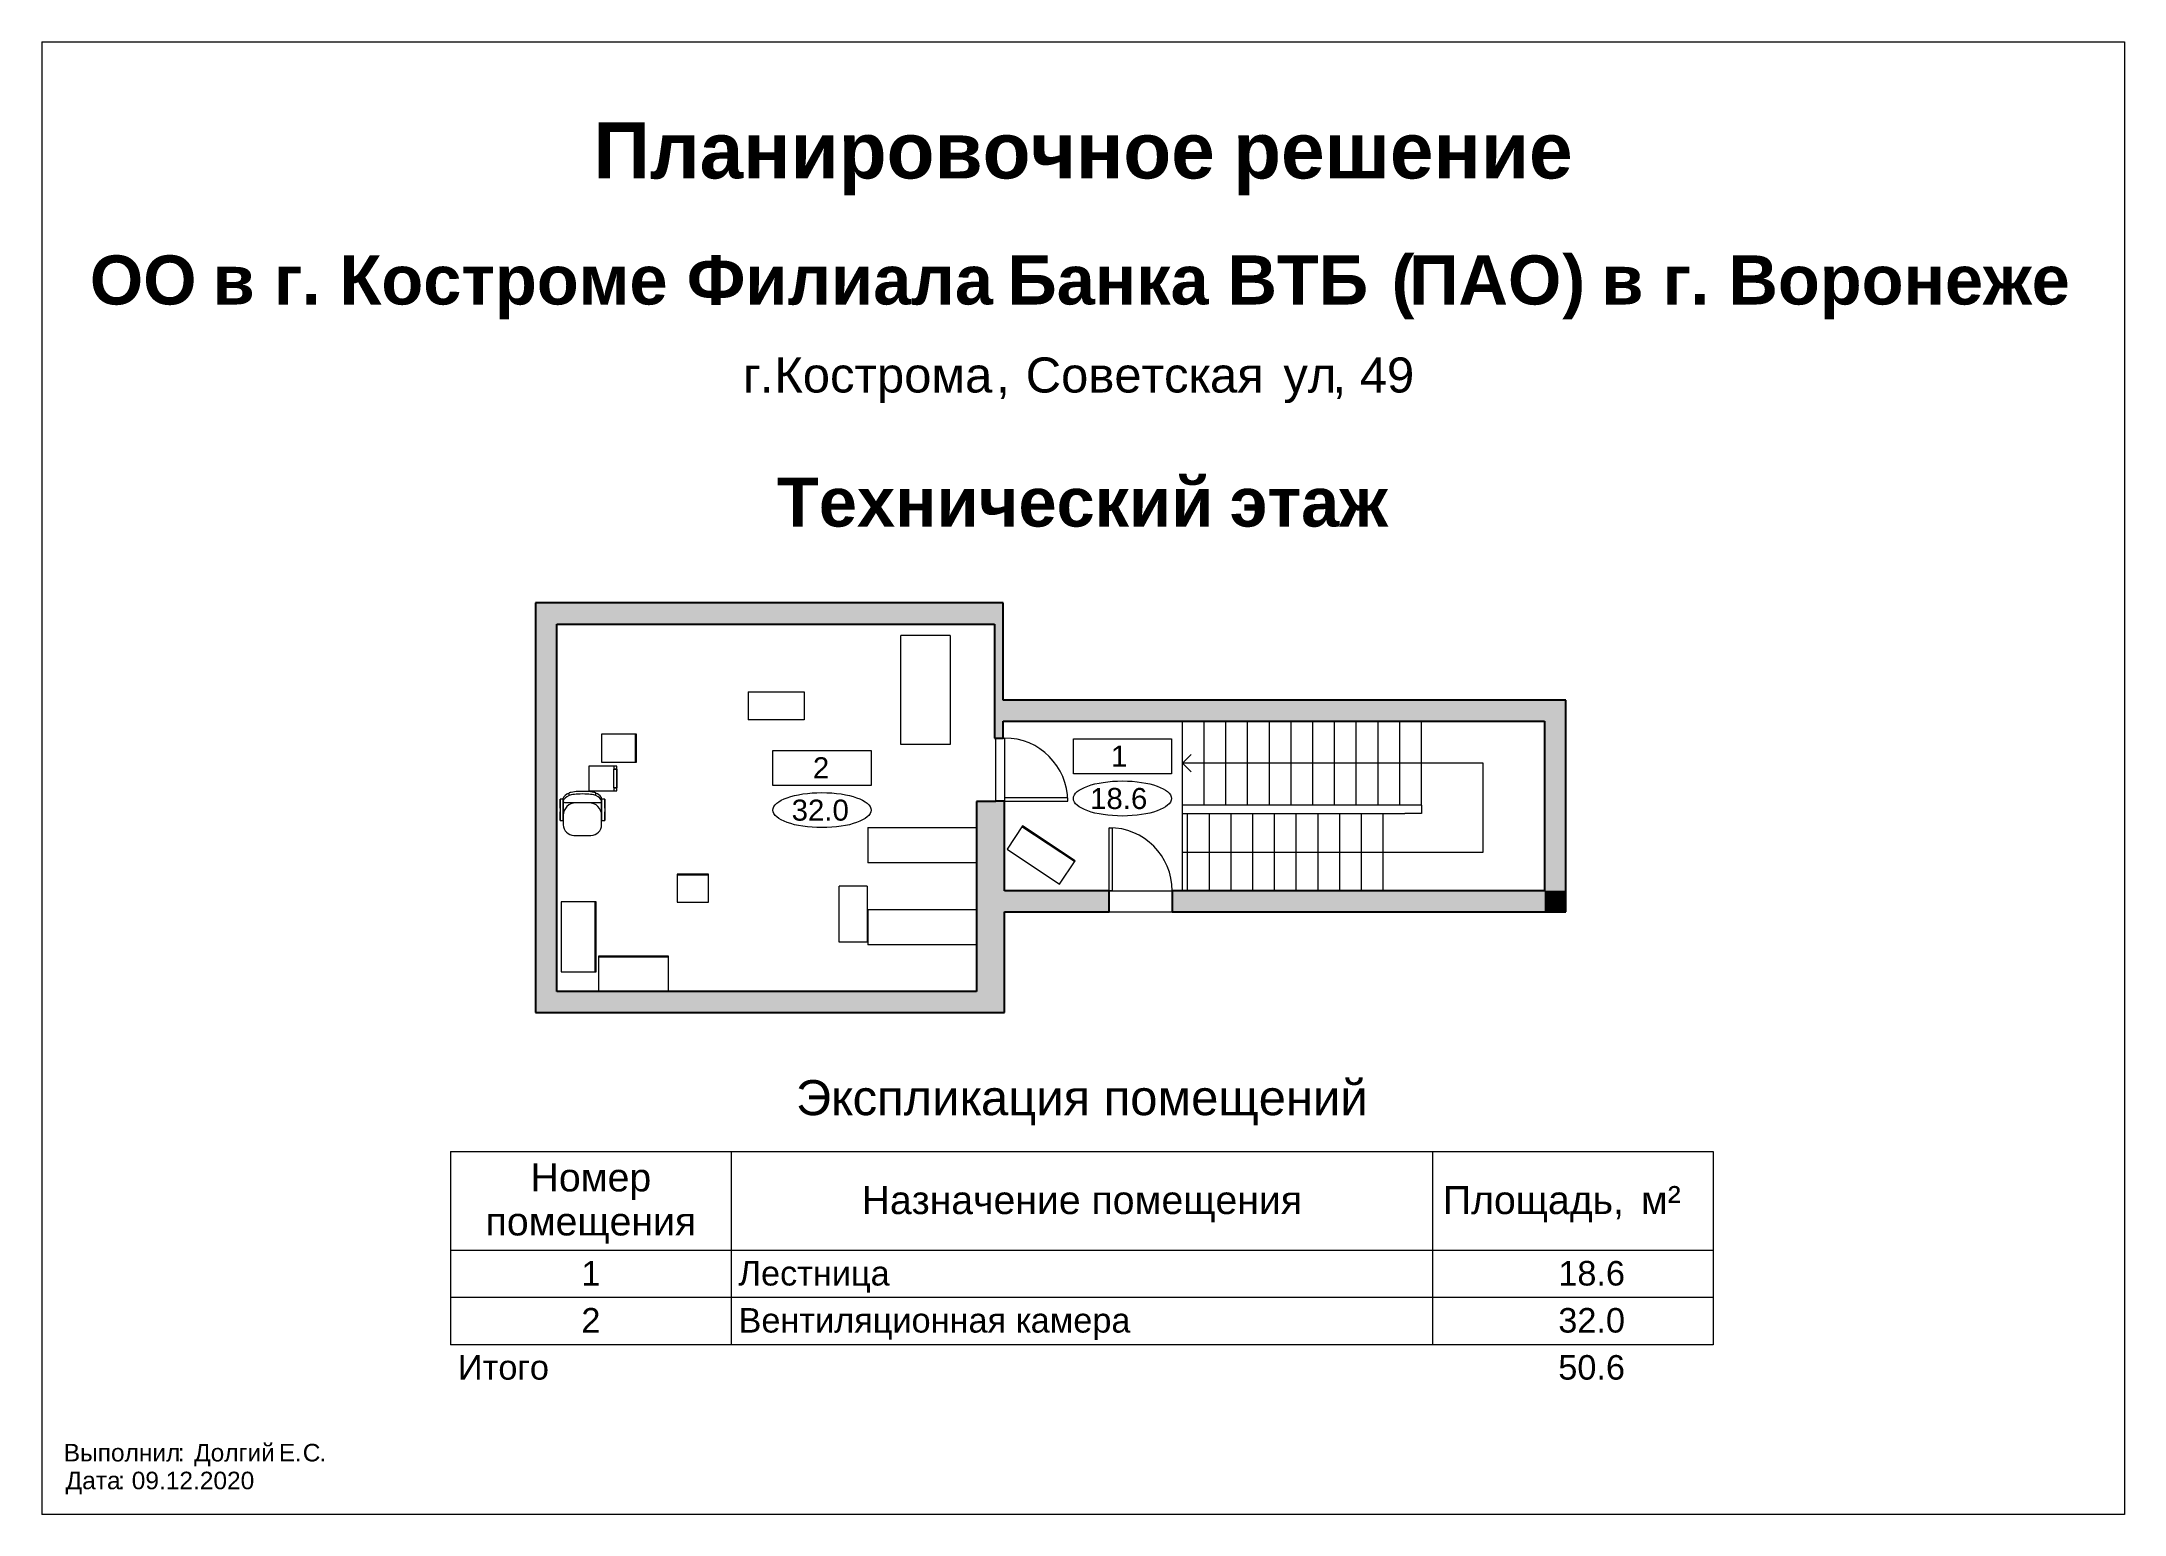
# Model space of a CAD drawing. Header units: metres. Extents: x 12585 to 42285, y 8608 to 29608.
import ezdxf

# ---------------------------------------------------------------- set-up
doc = ezdxf.new("R2010")
doc.units = ezdxf.units.M
doc.layers.add('BLOCKED', color=7, linetype='Continuous')
for name, color, linetype, lineweight in [('АР_Двери', 7, 'Continuous', 9), ('АР_Офисная мебель', 7, 'Continuous', 9), ('АР_Перекрытия', 7, 'Continuous', 9), ('АР_Полилинии', 7, 'Continuous', 9), ('АР_Стены', 7, 'Continuous', 25), ('Марки помещений', 7, 'Continuous', 9), ('Основные надписи', 7, 'Continuous', 9)]:
    doc.layers.add(name, color=color, linetype=linetype, lineweight=lineweight)
doc.layers.add('АР_Стены_Заливка', color=252, linetype='Continuous', lineweight=9, true_color=0x939598)
doc.styles.add('Arial', font='arial.ttf', dxfattribs={"height": 300})
doc.styles.add('Arial_1', font='arial.ttf', dxfattribs={"height": 2.5})
doc.styles.add('Arial_2', font='arial.ttf', dxfattribs={"height": 5})
doc.styles.add('Arial_3', font='arial.ttf', dxfattribs={"height": 4})
doc.styles.add('Arial_4', font='arial.ttf', dxfattribs={"height": 3.5})
doc.styles.add('Arial_B', font='arialbd.ttf', dxfattribs={"height": 8})
doc.styles.add('Arial_B_1', font='arialbd.ttf', dxfattribs={"height": 7})

# ---------------------------------------------------------------- blocks, each defined once
blk = doc.blocks.new('Дверь-Маятниковая-Одинарная-Щитовая - 900 x 2000 мм-1008439-ОФ_Этаж03_Экспорт_0_АР')
at = {"layer": 'АР_Двери'}
for p, q in [((405, -156.35), (450, -156.35)), ((405, -1056.35), (405, -156.35)), ((450, -156.35), (450, -1056.35)), ((450, -1056.35), (405, -1056.35))]:
    blk.add_line(p, q, dxfattribs=at)
blk.add_arc((450, -156.35), 900, 180, 270, dxfattribs=at)
blk = doc.blocks.new('Дверь-Маятниковая-Одинарная-Щитовая - 900 x 2000 мм-1008420-ОФ_Этаж03_Экспорт_0_АР')
at = {"layer": 'АР_Двери'}
for p, q in [((450, 968.85), (405, 968.85)), ((405, 968.85), (405, 68.85)), ((450, 68.85), (450, 968.85)), ((405, 68.85), (450, 68.85))]:
    blk.add_line(p, q, dxfattribs=at)
blk.add_arc((450, 68.85), 900, 90, 180, dxfattribs=at)
blk = doc.blocks.new('Стеллаж_Металл_1550 x 500')
at = {"layer": 'АР_Офисная мебель'}
for p, q in [((-775, -54.8), (775, -54.8)), ((-775, -54.8), (-775, -554.8)), ((-724.2, -54.8), (724.2, -54.8)), ((-724.2, -54.8), (724.2, -54.8)), ((-724.2, -54.8), (724.2, -54.8)), ((-724.2, -54.8), (724.2, -54.8)), ((-724.2, -54.8), (724.2, -54.8)), ((-724.2, -54.8), (724.2, -54.8)), ((775, -54.8), (775, -554.8)), ((775, -554.8), (-775, -554.8)), ((724.2, -554.8), (-724.2, -554.8)), ((724.2, -554.8), (-724.2, -554.8)), ((724.2, -554.8), (-724.2, -554.8)), ((724.2, -554.8), (-724.2, -554.8)), ((724.2, -554.8), (-724.2, -554.8)), ((724.2, -554.8), (-724.2, -554.8))]:
    blk.add_line(p, q, dxfattribs=at)
at = {"flags": 1}
for tag, p in [('Помещение', (0, 0.4)), ('Родительский_ключ', (0, 0.3)), ('Ключ', (0, 0.2)), ('Наименование', (0, 0.1))]:
    blk.add_attdef(tag, p, '', height=0.1, dxfattribs=at)
at = {"layer": 'BLOCKED', "flags": 1}
blk.add_attdef('Наименование_краткое', (0, 0), '', height=0.1, dxfattribs=at)
blk = doc.blocks.new('Стеллаж_Металл_1550 x 700')
at = {"layer": 'АР_Офисная мебель'}
for p, q in [((-775, -54.8), (775, -54.8)), ((-775, -54.8), (-775, -754.8)), ((-724.2, -54.8), (724.2, -54.8)), ((-724.2, -54.8), (724.2, -54.8)), ((-724.2, -54.8), (724.2, -54.8)), ((-724.2, -54.8), (724.2, -54.8)), ((-724.2, -54.8), (724.2, -54.8)), ((-724.2, -54.8), (724.2, -54.8)), ((775, -54.8), (775, -754.8)), ((775, -754.8), (-775, -754.8)), ((724.2, -754.8), (-724.2, -754.8)), ((724.2, -754.8), (-724.2, -754.8)), ((724.2, -754.8), (-724.2, -754.8)), ((724.2, -754.8), (-724.2, -754.8)), ((724.2, -754.8), (-724.2, -754.8)), ((724.2, -754.8), (-724.2, -754.8))]:
    blk.add_line(p, q, dxfattribs=at)
at = {"flags": 1}
for tag, p in [('Помещение', (-0.4, 0)), ('Родительский_ключ', (-0.3, 0)), ('Ключ', (-0.2, 0)), ('Наименование', (-0.1, 0))]:
    blk.add_attdef(tag, p, '', height=0.1, dxfattribs=at)
at = {"layer": 'BLOCKED', "flags": 1}
blk.add_attdef('Наименование_краткое', (0, 0), '', height=0.1, dxfattribs=at)
blk = doc.blocks.new('Шкаф_Металл_1000 х 500')
at = {"layer": 'АР_Офисная мебель'}
for p, q in [((500, 0), (-500, 0)), ((-500, 0), (-500, -500)), ((500, -500), (500, 0)), ((-500, -485), (500, -485)), ((-500, -500), (500, -500))]:
    blk.add_line(p, q, dxfattribs=at)
at = {"flags": 1}
for tag in ['Наименование', 'Ключ', 'Родительский_ключ', 'Помещение']:
    blk.add_attdef(tag, (0, 0), '', height=0.1, dxfattribs=at)
at = {"layer": 'BLOCKED', "flags": 1}
blk.add_attdef('Наименование_краткое', (0, 0), '', height=0.1, dxfattribs=at)
blk = doc.blocks.new('Тумба_Дерево_400 х 500')
at = {"layer": 'АР_Офисная мебель'}
for p, q in [((200, 0), (-200, 0)), ((-200, 0), (-200, -500)), ((200, -500), (200, 0)), ((-200, -485), (-200, -500)), ((-200, -485), (200, -485)), ((-200, -500), (200, -500)), ((-200, -500), (200, -500)), ((200, -500), (200, -485))]:
    blk.add_line(p, q, dxfattribs=at)
at = {"flags": 1}
for tag, p in [('Наименование', (0.1, 0)), ('Ключ', (0.2, 0)), ('Родительский_ключ', (0.3, 0)), ('Помещение', (0.4, 0))]:
    blk.add_attdef(tag, p, '', height=0.1, dxfattribs=at)
at = {"layer": 'BLOCKED', "flags": 1}
blk.add_attdef('Наименование_краткое', (0, 0), '', height=0.1, dxfattribs=at)
blk = doc.blocks.new('Кресло_Офис_Черный')
at = {"layer": 'АР_Офисная мебель'}
for p, q in [((-132, 68), (-177, 68)), ((-177, 19), (-177, 68)), ((-177, 68), (-177, -57)), ((-177, 52), (-177, 19)), ((-177, -57), (-177, 52)), ((-177, -184), (-177, 19)), ((-132, 129), (-132, -6)), ((-132, 68), (-132, 19)), ((-132, -57), (-132, 68)), ((-132, 52), (-132, 19)), ((-132, -57), (-132, 52)), ((-132, 19), (-132, -184)), ((262, 282), (20, 282)), ((414, -6), (414, 129)), ((458, 68), (414, 68)), ((414, 68), (414, 19)), ((414, -57), (414, 68)), ((414, 52), (414, 19)), ((414, -57), (414, 52)), ((414, 19), (414, -184)), ((458, 19), (458, 68)), ((458, 68), (458, -57)), ((458, 52), (458, 19)), ((458, -57), (458, 52)), ((458, -184), (458, 19)), ((-177, -108), (-177, -57)), ((-177, -108), (-177, -234)), ((-177, -218), (-177, -108)), ((-177, -234), (-177, -184)), ((-177, -184), (-177, -218)), ((-177, -234), (-132, -234)), ((-132, -108), (-132, -57)), ((-132, -218), (-132, -108)), ((-132, -234), (-132, -108)), ((-132, -184), (-132, -218)), ((-132, -184), (-132, -234)), ((-132, -196), (-132, -214)), ((-132, -214), (-132, -251)), ((363, -187), (-81, -187)), ((-50, -287), (-50, -324)), ((46, -184), (236, -184)), ((331, -287), (331, -324)), ((414, -108), (414, -57)), ((414, -234), (414, -108)), ((414, -218), (414, -108)), ((414, -184), (414, -234)), ((414, -184), (414, -218)), ((414, -214), (414, -196)), ((414, -214), (414, -251)), ((414, -234), (458, -234)), ((458, -108), (458, -57)), ((458, -108), (458, -234)), ((458, -218), (458, -108)), ((458, -234), (458, -184)), ((458, -184), (458, -218))]:
    blk.add_line(p, q, dxfattribs=at)
for centre, radius, start, end in [((20, 129), 152, 90, 180), ((262, 129), 152, 360, 90), ((46, -6), 178, 180, 270), ((236, -6), 178, 270, 360)]:
    blk.add_arc(centre, radius, start, end, dxfattribs=at)
for centre, major_axis, start_param, end_param in [((-81, -196), (-50.8, 0), 4.712389, 6.283185), ((1390, -200), (1524, 0), 3.192802, 3.476251), ((1390, -237), (1524, 0), 3.192802, 3.263664), ((1390, -237), (1524, 0), 3.263958, 3.476251), ((141, -275), (203, 0), 3.497014, 5.927764), ((-1108, -200), (1524, 0), 5.948527, 6.231976), ((-1108, -237), (1524, 0), 5.948527, 6.231976), ((363, -196), (50.8, 0), 0, 1.570796), ((141, -312), (203, 0), 3.497014, 5.927764)]:
    blk.add_ellipse(centre, major_axis=major_axis, ratio=0.173648, start_param=start_param, end_param=end_param, dxfattribs=at)
at = {"flags": 1}
for tag in ['Наименование', 'Ключ', 'Родительский_ключ', 'Помещение']:
    blk.add_attdef(tag, (0, 0), '', height=0.1, dxfattribs=at)
at = {"layer": 'BLOCKED', "flags": 1}
blk.add_attdef('Наименование_краткое', (0, 0), '', height=0.1, dxfattribs=at)
blk = doc.blocks.new('Стул_Дер_Условный')
at = {"layer": 'АР_Офисная мебель'}
for p, q in [((-135, 0), (-175, 0)), ((-175, 0), (-175, -40)), ((175, 0), (-175, 0)), ((-175, 0), (-175, -400)), ((-135.4, 0), (-175, 0)), ((-175, 0), (-175, -40)), ((-135, 0), (135, 0)), ((-135, 0), (135, 0)), ((-135, 0), (-135, -40)), ((-135, 0), (-135, -40)), ((-135, -40), (-135, 0)), ((135, -40), (135, 0)), ((135, -40), (135, 0)), ((175, 0), (135, 0)), ((135, 0), (135, -40)), ((175, 0), (135, 0)), ((175, -40), (175, 0)), ((175, -400), (175, 0)), ((175, -40), (175, 0)), ((-175, -40), (-135, -40)), ((135, -40), (-135, -40)), ((135, -40), (-135, -40)), ((135, -40), (175, -40)), ((-175, -350), (-175, -390)), ((-175, -400), (175, -400)), ((175, -390), (175, -350))]:
    blk.add_line(p, q, dxfattribs=at)
at = {"flags": 1}
for tag, p in [('Помещение', (-0.4, 0)), ('Родительский_ключ', (-0.3, 0)), ('Ключ', (-0.2, 0)), ('Наименование', (0, 0))]:
    blk.add_attdef(tag, p, '', height=0.1, dxfattribs=at)
at = {"layer": 'BLOCKED', "flags": 1}
blk.add_attdef('Наименование_краткое', (-0.1, 0), '', height=0.1, dxfattribs=at)
blk = doc.blocks.new('Стеллаж_Дерево_800 х 400')
at = {"layer": 'АР_Офисная мебель'}
for p, q in [((-400, -54.8), (400, -54.8)), ((-400, -54.8), (-400, -454.8)), ((-349.2, -54.8), (349.2, -54.8)), ((-349.2, -54.8), (349.2, -54.8)), ((-349.2, -54.8), (349.2, -54.8)), ((-349.2, -54.8), (349.2, -54.8)), ((-349.2, -54.8), (349.2, -54.8)), ((-349.2, -54.8), (349.2, -54.8)), ((400, -54.8), (400, -454.8)), ((400, -454.8), (-400, -454.8)), ((349.2, -454.8), (-349.2, -454.8)), ((349.2, -454.8), (-349.2, -454.8)), ((349.2, -454.8), (-349.2, -454.8)), ((349.2, -454.8), (-349.2, -454.8)), ((349.2, -454.8), (-349.2, -454.8)), ((349.2, -454.8), (-349.2, -454.8))]:
    blk.add_line(p, q, dxfattribs=at)
at = {"flags": 1}
for tag, p in [('Помещение', (-0.4, 0)), ('Родительский_ключ', (-0.3, 0)), ('Ключ', (-0.2, 0)), ('Наименование', (0, 0))]:
    blk.add_attdef(tag, p, '', height=0.1, dxfattribs=at)
at = {"layer": 'BLOCKED', "flags": 1}
blk.add_attdef('Наименование_краткое', (-0.1, 0), '', height=0.1, dxfattribs=at)
blk = doc.blocks.new('Тумба_Металл - 400 х 450-1007981-ОФ_Этаж03_Экспорт_2_Сид Хран')
at = {"layer": 'АР_Офисная мебель'}
for p, q in [((225, 0), (-225, 0)), ((-225, 0), (-225, -400)), ((225, -400), (225, 0)), ((-225, -385), (-225, -400)), ((-225, -385), (225, -385)), ((-225, -400), (225, -400)), ((-225, -400), (225, -400)), ((225, -400), (225, -385))]:
    blk.add_line(p, q, dxfattribs=at)
at = {"flags": 1}
for tag, p in [('Наименование', (0, -0.1)), ('Ключ', (0, -0.2)), ('Родительский_ключ', (0, -0.3)), ('Помещение', (0, -0.4))]:
    blk.add_attdef(tag, p, '', height=0.1, dxfattribs=at)
at = {"layer": 'BLOCKED', "flags": 1}
blk.add_attdef('Наименование_краткое', (0, 0), '', height=0.1, dxfattribs=at)
blk = doc.blocks.new('Шкаф_Металл_900 х 400')
at = {"layer": 'АР_Офисная мебель'}
for p, q in [((450, 0), (-450, 0)), ((-450, 0), (-450, -400)), ((450, -400), (450, 0)), ((-450, -385), (450, -385)), ((-450, -400), (450, -400))]:
    blk.add_line(p, q, dxfattribs=at)
at = {"flags": 1}
for tag in ['Наименование', 'Ключ', 'Родительский_ключ', 'Помещение']:
    blk.add_attdef(tag, (0, 0), '', height=0.1, dxfattribs=at)
at = {"layer": 'BLOCKED', "flags": 1}
blk.add_attdef('Наименование_краткое', (0, 0), '', height=0.1, dxfattribs=at)
blk = doc.blocks.new('Помещение_1')
at = {"layer": 'Марки помещений'}
for p, q in [((-700, -250), (-700, 250)), ((-700, 250), (700, 250)), ((700, 250), (700, -250)), ((700, -250), (-700, -250))]:
    blk.add_line(p, q, dxfattribs=at)
at = {"flags": 1}
for tag, p in [('Площадь,_кв.м.', (0, 0.5)), ('Родительский_ключ', (0, 0.4)), ('Ключ', (0, 0.3)), ('Имя', (0, 0.2)), ('Номер', (0, 0.1))]:
    blk.add_attdef(tag, p, '', height=0.1, dxfattribs=at)
at = {"layer": 'BLOCKED', "flags": 1}
blk.add_attdef('Наименование_краткое', (0, 0), '', height=0.1, dxfattribs=at)
blk = doc.blocks.new('Марка_Помещение - 14 x 5-373575-ОФ_Этаж03_Экспорт_8_Марки')
at = {"layer": 'Марки помещений'}
blk.add_ellipse((0, -6), major_axis=(-7, 0), ratio=0.357143, dxfattribs=at)
blk = doc.blocks.new('Рамка - А4-367401-г_Кострома_ Советская ул_ 49')
at = {"layer": 'Основные надписи'}
for p, q in [((-192, 61.5), (-192, -148.5)), ((-192, 61.5), (105, 61.5)), ((105, 61.5), (105, -148.5)), ((105, -148.5), (-192, -148.5))]:
    blk.add_line(p, q, dxfattribs=at)
blk = doc.blocks.new('Марка_Лист')
at = {"layer": 'Основные надписи', "char_height": 8, "attachment_point": 1, "style": 'Arial_B'}
for s, insert, width in [('Планировочное', (-69.8, -8.51), 106.7848), ('\\fArial|b1|i0|c204|p34|; ', (18.3, -8.51), 3.7679), ('решение', (21.41, -8.51), 58.2025)]:
    blk.add_mtext(s, dxfattribs=dict(at, insert=insert, width=width))

msp = doc.modelspace()

# ---------------------------------------------------------------- hatches: boundary and pattern name
at = {"layer": 'АР_Стены_Заливка'}
for points in [[(26297, 20220), (26297, 21304), (26172, 21304), (26172, 20220)], [(26297, 19678), (26297, 20220), (26172, 20220), (26172, 19678)], [(34018, 19920), (34018, 20220), (26297, 20220), (26297, 19920), (26973, 19920)], [(26317, 18775), (26317, 18778), (26192, 18778), (26192, 18775)], [(27807, 17200), (27807, 17500), (26317, 17500), (26317, 17200), (26973, 17200)], [(34018, 17200), (34018, 17500), (28707, 17500), (28707, 17200)]]:
    msp.add_hatch(color=256, dxfattribs=at).paths.add_polyline_path(points, flags=0)

# ---------------------------------------------------------------- linework, layer by layer
at = {"layer": 'АР_Перекрытия'}
for p, q in [((26297, 21604), (19629, 21604)), ((19629, 21604), (19629, 15766)), ((26297, 20220), (26297, 21604)), ((29115, 20220), (26297, 20220)), ((30615, 20220), (29115, 20220)), ((34318, 20220), (30615, 20220)), ((34318, 17200), (34318, 20220)), ((28852, 17500), (28852, 19920)), ((28852, 19920), (34018, 19920)), ((28852, 18720), (28852, 19920)), ((29162, 19920), (28852, 19920)), ((29472, 19920), (29162, 19920)), ((29162, 18720), (29162, 19920)), ((29162, 18720), (29162, 19920)), ((29782, 19920), (29472, 19920)), ((29472, 18720), (29472, 19920)), ((29472, 18720), (29472, 19920)), ((30092, 19920), (29782, 19920)), ((29782, 18720), (29782, 19920)), ((29782, 18720), (29782, 19920)), ((30402, 19920), (30092, 19920)), ((30092, 18720), (30092, 19920)), ((30092, 18720), (30092, 19920)), ((30712, 19920), (30402, 19920)), ((30402, 18720), (30402, 19920)), ((30402, 18720), (30402, 19920)), ((31022, 19920), (30712, 19920)), ((30712, 18720), (30712, 19920)), ((30712, 18720), (30712, 19920)), ((31332, 19920), (31022, 19920)), ((31022, 18720), (31022, 19920)), ((31022, 18720), (31022, 19920)), ((31642, 19920), (31332, 19920)), ((31332, 18720), (31332, 19920)), ((31332, 18720), (31332, 19920)), ((31952, 19920), (31642, 19920)), ((31642, 18720), (31642, 19920)), ((31642, 18720), (31642, 19920)), ((32262, 19920), (31952, 19920)), ((31952, 18720), (31952, 19920)), ((31952, 18720), (31952, 19920)), ((34018, 19920), (32262, 19920)), ((32262, 18720), (32262, 19920)), ((32262, 18720), (32262, 19920)), ((34018, 19920), (34018, 17500)), ((34018, 17500), (34018, 19920)), ((28852, 19320), (28977, 19445)), ((29162, 19320), (28852, 19320)), ((28852, 19320), (28977, 19195)), ((29472, 19320), (29162, 19320)), ((29782, 19320), (29472, 19320)), ((30092, 19320), (29782, 19320)), ((30402, 19320), (30092, 19320)), ((30712, 19320), (30402, 19320)), ((31022, 19320), (30712, 19320)), ((31332, 19320), (31022, 19320)), ((31642, 19320), (31332, 19320)), ((31952, 19320), (31642, 19320)), ((32262, 19320), (31952, 19320)), ((33140, 19320), (32262, 19320)), ((33140, 18050), (33140, 19320)), ((29162, 18720), (28852, 18720)), ((29472, 18720), (29162, 18720)), ((29782, 18720), (29472, 18720)), ((30092, 18720), (29782, 18720)), ((30402, 18720), (30092, 18720)), ((30712, 18720), (30402, 18720)), ((31022, 18720), (30712, 18720)), ((31332, 18720), (31022, 18720)), ((31642, 18720), (31332, 18720)), ((31952, 18720), (31642, 18720)), ((32262, 18720), (31952, 18720)), ((32262, 18720), (32262, 18600)), ((28852, 18600), (28922, 18600)), ((28922, 18600), (29232, 18600)), ((28922, 18600), (28922, 17500)), ((28922, 18600), (28922, 17500)), ((29232, 18600), (29542, 18600)), ((29232, 18600), (29232, 17500)), ((29232, 18600), (29232, 17500)), ((29542, 18600), (29852, 18600)), ((29542, 18600), (29542, 17500)), ((29542, 18600), (29542, 17500)), ((29852, 18600), (30162, 18600)), ((29852, 18600), (29852, 17500)), ((29852, 18600), (29852, 17500)), ((30162, 18600), (30472, 18600)), ((30162, 18600), (30162, 17500)), ((30162, 18600), (30162, 17500)), ((30472, 18600), (30782, 18600)), ((30472, 18600), (30472, 17500)), ((30472, 18600), (30472, 17500)), ((30782, 18600), (31092, 18600)), ((30782, 18600), (30782, 17500)), ((30782, 18600), (30782, 17500)), ((31092, 18600), (31402, 18600)), ((31092, 18600), (31092, 17500)), ((31092, 18600), (31092, 17500)), ((31402, 18600), (31712, 18600)), ((31402, 18600), (31402, 17500)), ((31402, 18600), (31402, 17500)), ((31712, 18600), (32022, 18600)), ((31712, 18600), (31712, 17500)), ((31712, 18600), (31712, 17500)), ((32262, 18600), (32022, 18600)), ((28852, 18050), (28922, 18050)), ((28922, 18050), (29232, 18050)), ((29232, 18050), (29542, 18050)), ((29542, 18050), (29852, 18050)), ((29852, 18050), (30162, 18050)), ((30162, 18050), (30472, 18050)), ((30472, 18050), (30782, 18050)), ((30782, 18050), (31092, 18050)), ((31092, 18050), (31402, 18050)), ((31402, 18050), (31712, 18050)), ((31712, 18050), (32022, 18050)), ((32022, 18050), (33140, 18050)), ((34018, 17500), (28852, 17500)), ((28852, 17500), (28922, 17500)), ((28922, 17500), (29232, 17500)), ((29232, 17500), (29542, 17500)), ((29542, 17500), (29852, 17500)), ((29852, 17500), (30162, 17500)), ((30162, 17500), (30472, 17500)), ((30472, 17500), (30782, 17500)), ((30782, 17500), (31092, 17500)), ((31092, 17500), (31402, 17500)), ((31402, 17500), (31712, 17500)), ((31712, 17500), (32022, 17500)), ((32022, 17500), (34018, 17500)), ((26317, 15766), (26317, 17200)), ((26317, 17200), (28707, 17200)), ((28707, 17200), (34318, 17200)), ((19629, 15766), (26317, 15766))]:
    msp.add_line(p, q, dxfattribs=at)
at = {"layer": 'АР_Полилинии', "flags": 128}
for points in [[(26172, 21304), (19929, 21304)], [(19929, 21304), (19929, 16066)], [(25917, 16066), (25917, 17350), (25917, 18775), (26192, 18775), (26192, 19678), (26172, 19678), (26172, 20070), (26172, 21304)], [(34018, 19920), (26297, 19920), (26297, 19678), (26317, 19678), (26317, 18775), (26317, 17500), (28707, 17500), (34018, 17500)], [(34018, 17500), (34018, 17500), (34018, 19920)], [(19929, 16066), (25917, 16066)]]:
    msp.add_lwpolyline(points, dxfattribs=at)
at = {"layer": 'АР_Стены'}
for p, q in [((19929, 21604), (19629, 21604)), ((19629, 21604), (19629, 15766)), ((26297, 21604), (19929, 21604)), ((26297, 21304), (26297, 21604)), ((19929, 16066), (19929, 21304)), ((19929, 21304), (26172, 21304)), ((26172, 21304), (26172, 20220)), ((26297, 20220), (26297, 21304)), ((26172, 20220), (26172, 19678)), ((34018, 20220), (26297, 20220)), ((34318, 20220), (34018, 20220)), ((34318, 17200), (34318, 20220)), ((26297, 19678), (26297, 19920)), ((26297, 19920), (34018, 19920)), ((34018, 19920), (34018, 17500)), ((26172, 19678), (26297, 19678)), ((25917, 18775), (25917, 16066)), ((26192, 18775), (25917, 18775)), ((26192, 18778), (26192, 18775)), ((26317, 18778), (26192, 18778)), ((26317, 18775), (26317, 18778)), ((26317, 17500), (26317, 18775)), ((27807, 17500), (26317, 17500)), ((27807, 17200), (27807, 17500)), ((34018, 17500), (28707, 17500)), ((28707, 17500), (28707, 17200)), ((26317, 15766), (26317, 17200)), ((26317, 17200), (27807, 17200)), ((28707, 17200), (34018, 17200)), ((34018, 17200), (34318, 17200)), ((25917, 16066), (19929, 16066)), ((19629, 15766), (19929, 15766)), ((19929, 15766), (25917, 15766)), ((25917, 15766), (26317, 15766))]:
    msp.add_line(p, q, dxfattribs=at)
at = {"layer": 'АР_Стены_Заливка', "linetype": 'Continuous'}
for points in [[(19629, 21604), (19929, 15766), (19629, 21604), (19629, 15766)], [(19629, 21604), (19929, 21604), (19629, 21604), (19929, 15766)], [(19929, 21604), (26297, 21304), (19929, 21604), (19929, 21304)], [(19929, 21604), (26297, 21604), (19929, 21604), (26297, 21304)], [(34018, 20220), (34318, 17500), (34018, 20220), (34018, 17500)], [(34018, 20220), (34318, 20220), (34018, 20220), (34318, 17500)], [(25917, 18775), (26317, 15766), (25917, 18775), (25917, 15766)], [(25917, 18775), (26317, 18775), (25917, 18775), (26317, 15766)], [(34018, 17500), (34318, 17200), (34018, 17500), (34018, 17200)], [(34018, 17500), (34318, 17500), (34018, 17500), (34318, 17200)], [(19929, 16066), (25917, 15766), (19929, 16066), (19929, 15766)], [(19929, 16066), (25917, 16066), (19929, 16066), (25917, 15766)]]:
    msp.add_solid(points, dxfattribs=at)
at = {"layer": 'Основные надписи'}
for p, q in [((18417, 13782), (18417, 12369)), ((18417, 13782), (36419, 13782)), ((22417, 13782), (22417, 12369)), ((32419, 13782), (32419, 12369)), ((36419, 13782), (36419, 12369)), ((22417, 12369), (18417, 12369)), ((18417, 12369), (18417, 11698)), ((32419, 12369), (22417, 12369)), ((22417, 12369), (22417, 11698)), ((35269, 12369), (32419, 12369)), ((32419, 12369), (32419, 11698)), ((36419, 12369), (35269, 12369)), ((36419, 12369), (36419, 11698)), ((22417, 11698), (18417, 11698)), ((18417, 11698), (18417, 11027)), ((32419, 11698), (22417, 11698)), ((22417, 11698), (22417, 11027)), ((35269, 11698), (32419, 11698)), ((32419, 11698), (32419, 11027)), ((36419, 11698), (35269, 11698)), ((36419, 11698), (36419, 11027)), ((22417, 11027), (18417, 11027)), ((32419, 11027), (22417, 11027)), ((35269, 11027), (32419, 11027)), ((36419, 11027), (35269, 11027))]:
    msp.add_line(p, q, dxfattribs=at)

# ---------------------------------------------------------------- block references
at = {"layer": 'АР_Двери'}
for name, p, rotation in [('Дверь-Маятниковая-Одинарная-Щитовая - 900 x 2000 мм-1008420-ОФ_Этаж03_Экспорт_0_АР', (26248, 19228), 269.9999999999999), ('Дверь-Маятниковая-Одинарная-Щитовая - 900 x 2000 мм-1008439-ОФ_Этаж03_Экспорт_0_АР', (28257, 17343), 180)]:
    msp.add_blockref(name, p, dxfattribs=dict(at, rotation=rotation))
at = {"layer": 'АР_Офисная мебель'}
for name, p, rotation in [('Стеллаж_Металл_1550 x 700', (25594, 20363), 269.9999999999983), ('Тумба_Дерево_400 х 500', (20569, 19532), 89.99999999999996), ('Стул_Дер_Условный', (20786, 19101), 270.0000000000001), ('Кресло_Офис_Черный', (20438, 18570), 180), ('Шкаф_Металл_900 х 400', (26726, 17843), 146.4567690419988), ('Тумба_Металл - 400 х 450-1007981-ОФ_Этаж03_Экспорт_2_Сид Хран', (21870, 17339), 180), ('Стеллаж_Дерево_800 х 400', (24413, 17166), 269.9999999999981), ('Шкаф_Металл_1000 х 500', (19991, 16844), 90), ('Шкаф_Металл_1000 х 500', (21025, 16066), 180)]:
    msp.add_blockref(name, p, dxfattribs=dict(at, rotation=rotation))
for name, p in [('Стеллаж_Дерево_800 х 400', (23060, 20393)), ('Стеллаж_Металл_1550 x 500', (25142, 18455)), ('Стеллаж_Металл_1550 x 500', (25142, 17286))]:
    msp.add_blockref(name, p, dxfattribs=at)
at = {"layer": 'Марки помещений'}
for p in [(27997, 19416), (23712, 19250)]:
    msp.add_blockref('Помещение_1', p, dxfattribs=at)
ref = msp.add_blockref('Марка_Помещение - 14 x 5-373575-ОФ_Этаж03_Экспорт_8_Марки', (23712, 19250), dxfattribs=dict(at, xscale=100, yscale=100, zscale=100))
ref.add_attrib('UNKNOWN0', '32.0', (23280, 18500), dxfattribs={"layer": '0', "height": 300, "style": 'Arial'})
ref.add_attrib('Номер', '2', (23583, 19104), dxfattribs={"layer": '0', "height": 300, "style": 'Arial'})
ref = msp.add_blockref('Марка_Помещение - 14 x 5-373575-ОФ_Этаж03_Экспорт_8_Марки', (27997, 19416), dxfattribs=dict(at, xscale=100, yscale=100, zscale=100))
ref.add_attrib('Площадь', '18.6', (27536, 18666), dxfattribs={"layer": '0', "height": 300, "style": 'Arial'})
ref.add_attrib('Номер', '1', (27834, 19270), dxfattribs={"layer": '0', "height": 300, "style": 'Arial'})
at = {"layer": 'Основные надписи'}
ref = msp.add_blockref('Рамка - А4-367401-г_Кострома_ Советская ул_ 49', (31785, 23458), dxfattribs=dict(at, xscale=100, yscale=100, zscale=100))
ref.add_attrib('UNKNOWN0', 'Выполнил', (12900, 9363), dxfattribs={"layer": '0', "height": 250, "style": 'Arial_1'})
ref.add_attrib('UNKNOWN1', ':', (14528, 9363), dxfattribs={"layer": '0', "height": 250, "style": 'Arial_1'})
ref.add_attrib('UNKNOWN2', 'Долгий', (14758, 9363), dxfattribs={"layer": '0', "height": 250, "style": 'Arial_1'})
ref.add_attrib('UNKNOWN3', 'Е', (15967, 9363), dxfattribs={"layer": '0', "height": 250, "style": 'Arial_1'})
ref.add_attrib('UNKNOWN4', '.', (16195, 9363), dxfattribs={"layer": '0', "height": 250, "style": 'Arial_1'})
ref.add_attrib('UNKNOWN5', 'С', (16308, 9363), dxfattribs={"layer": '0', "height": 250, "style": 'Arial_1'})
ref.add_attrib('UNKNOWN6', '.', (16545, 9363), dxfattribs={"layer": '0', "height": 250, "style": 'Arial_1'})
ref.add_attrib('UNKNOWN7', 'Дата', (12926, 8966), dxfattribs={"layer": '0', "height": 250, "style": 'Arial_1'})
ref.add_attrib('UNKNOWN8', ': 09.12.2020', (13675, 8966), dxfattribs={"layer": '0', "height": 250, "style": 'Arial_1'})
ref = msp.add_blockref('Марка_Лист', (27435, 29308), dxfattribs=dict(at, xscale=100, yscale=100, zscale=100))
ref.add_attrib('UNKNOWN0', 'ОО', (13272, 25860), dxfattribs={"layer": '0', "height": 700, "style": 'Arial_B_1'})
ref.add_attrib('UNKNOWN1', 'в', (15022, 25860), dxfattribs={"layer": '0', "height": 700, "style": 'Arial_B_1'})
ref.add_attrib('UNKNOWN2', 'г', (15895, 25860), dxfattribs={"layer": '0', "height": 700, "style": 'Arial_B_1'})
ref.add_attrib('UNKNOWN3', '.', (16293, 25860), dxfattribs={"layer": '0', "height": 700, "style": 'Arial_B_1'})
ref.add_attrib('UNKNOWN4', 'Костроме', (16832, 25860), dxfattribs={"layer": '0', "height": 700, "style": 'Arial_B_1'})
ref.add_attrib('UNKNOWN5', 'Филиала', (21785, 25860), dxfattribs={"layer": '0', "height": 700, "style": 'Arial_B_1'})
ref.add_attrib('UNKNOWN6', 'Банка', (26357, 25860), dxfattribs={"layer": '0', "height": 700, "style": 'Arial_B_1'})
ref.add_attrib('UNKNOWN7', 'ВТБ', (29495, 25860), dxfattribs={"layer": '0', "height": 700, "style": 'Arial_B_1'})
ref.add_attrib('UNKNOWN8', ' (', (31564, 25860), dxfattribs={"layer": '0', "height": 700, "style": 'Arial_B_1'})
ref.add_attrib('UNKNOWN9', 'ПАО', (32086, 25860), dxfattribs={"layer": '0', "height": 700, "style": 'Arial_B_1'})
ref.add_attrib('UNKNOWN10', ')', (34270, 25860), dxfattribs={"layer": '0', "height": 700, "style": 'Arial_B_1'})
ref.add_attrib('UNKNOWN11', 'в', (34826, 25860), dxfattribs={"layer": '0', "height": 700, "style": 'Arial_B_1'})
ref.add_attrib('UNKNOWN12', 'г', (35699, 25860), dxfattribs={"layer": '0', "height": 700, "style": 'Arial_B_1'})
ref.add_attrib('UNKNOWN13', '.', (36097, 25860), dxfattribs={"layer": '0', "height": 700, "style": 'Arial_B_1'})
ref.add_attrib('UNKNOWN14', 'Воронеже', (36638, 25860), dxfattribs={"layer": '0', "height": 700, "style": 'Arial_B_1'})
ref.add_attrib('UNKNOWN15', 'Технический', (23070, 22693), dxfattribs={"layer": '0', "height": 700, "style": 'Arial_B_1'})
ref.add_attrib('UNKNOWN16', 'этаж', (29526, 22693), dxfattribs={"layer": '0', "height": 700, "style": 'Arial_B_1'})
ref.add_attrib('UNKNOWN17', 'г', (22584, 24605), dxfattribs={"layer": '0', "height": 500, "style": 'Arial_2'})
ref.add_attrib('UNKNOWN18', '.', (22825, 24605), dxfattribs={"layer": '0', "height": 500, "style": 'Arial_2'})
ref.add_attrib('UNKNOWN19', 'Кострома', (23032, 24605), dxfattribs={"layer": '0', "height": 500, "style": 'Arial_2'})
ref.add_attrib('UNKNOWN20', ',', (26198, 24605), dxfattribs={"layer": '0', "height": 500, "style": 'Arial_2'})
ref.add_attrib('UNKNOWN21', 'Советская', (26618, 24605), dxfattribs={"layer": '0', "height": 500, "style": 'Arial_2'})
ref.add_attrib('UNKNOWN22', 'ул', (30292, 24605), dxfattribs={"layer": '0', "height": 500, "style": 'Arial_2'})
ref.add_attrib('UNKNOWN23', ', 49', (30993, 24605), dxfattribs={"layer": '0', "height": 500, "style": 'Arial_2'})

# ---------------------------------------------------------------- texts
at = {"layer": 'Основные надписи', "line_spacing_factor": 0.941778}
for s, insert, char_height, width, attachment_point, style in [('Экспликация помещений', (27418, 14800), 500, 9745.44, 2, 'Arial_2'), ('Номер\\Pпомещения', (20417, 13613), 400, 3589.53, 2, 'Arial_3'), ('Назначение помещения', (27418, 13290), 400, 7502.27, 2, 'Arial_3'), ('Площадь,', (35149, 13290), 400, 3080.24, 3, 'Arial_3'), ('м\\fArial|b0|i0|c238|p34|;²', (35389, 13290), 400, 680.69, 1, 'Arial_3'), ('\\fArial|b0|i0|c204|p34|;1', (20417, 12221), 350, 325.65, 2, 'Arial_4'), ('Лестница', (22522, 12221), 350, 2570.95, 1, 'Arial_4'), ('18.6', (35164, 12221), 350, 1139.79, 3, 'Arial_4'), ('\\fArial|b0|i0|c204|p34|;2', (20417, 11550), 350, 325.65, 2, 'Arial_4'), ('Вентиляционная камера', (22522, 11550), 350, 6680.18, 1, 'Arial_4'), ('32.0', (35164, 11550), 350, 1139.79, 3, 'Arial_4'), ('Итого', (18522, 10879), 350, 1551.14, 1, 'Arial_4'), ('50.6', (35164, 10879), 350, 1139.79, 3, 'Arial_4')]:
    msp.add_mtext(s, dxfattribs=dict(at, insert=insert, char_height=char_height, width=width, attachment_point=attachment_point, style=style))

doc.saveas('drawing.dxf')
